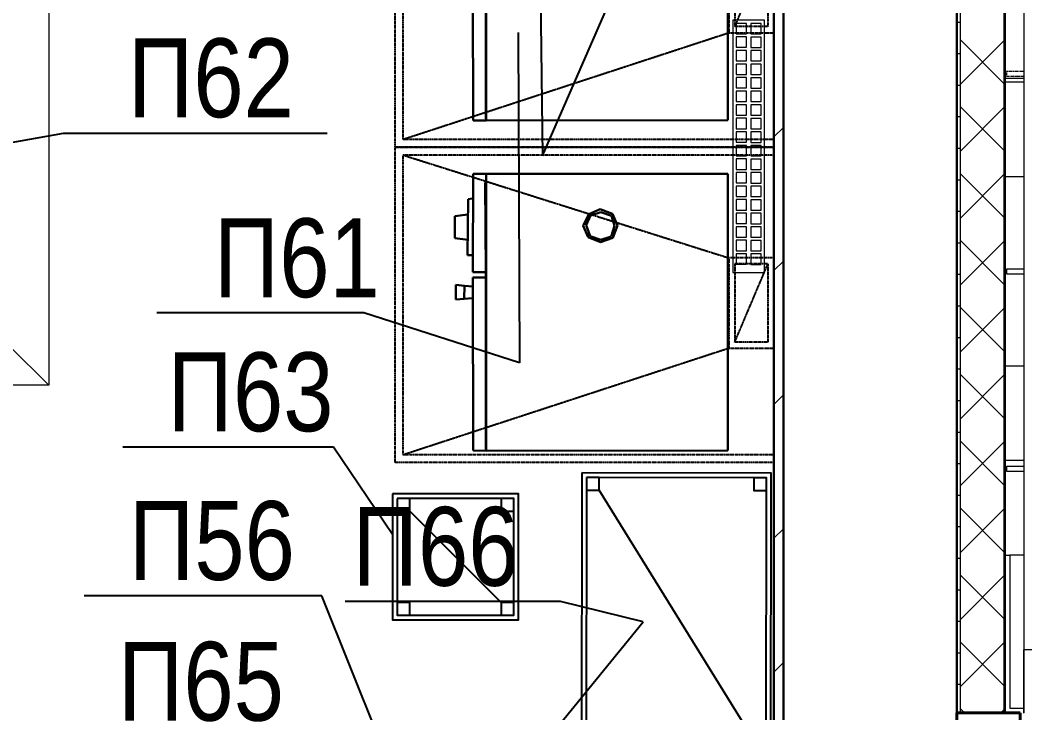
# Model space of a CAD drawing. Header units: millimetres. Extents: x -21010 to 105841, y -18351 to 135084.
# Drawn here: x 45444 to 48627, y 40425 to 42622 of the extents above; entities that cross this region are included whole.
import ezdxf
from ezdxf import colors
from ezdxf.entities.mleader import LeaderData, LeaderLine
from ezdxf.math import Vec2, Vec3

# ---------------------------------------------------------------- set-up
doc = ezdxf.new("R2010")
doc.units = ezdxf.units.MM
for name, pattern in [('ADSK_Линия сетки', [2500, 2000, -250, 0, -250]), ('ADSK_Штриховая_ш3 п1_5', [4.5, 3, -1.5]), ('Hidden', [7.14375, 4.7625, -2.38125]), ('PHANTOM2', [1.25, 0.625, -0.125, 0.125, -0.125, 0.125, -0.125])]:
    doc.linetypes.add(name, pattern=pattern)
for name, color, linetype, lineweight in [('ДОНМ_ТХ_(ВК)', 150, 'Continuous', 20), ('ДОНМ_ТХ_(ОВ)', 190, 'Continuous', 20), ('ДОНМ_ТХ_Анно', 84, 'Continuous', 20), ('Лестницы', 7, 'Continuous', 9), ('Линии', 7, 'Continuous', 9), ('Несущие колонны', 7, 'Continuous', 9), ('Оборудование пищеблок', 250, 'Continuous', 5), ('Ограждение', 7, 'Continuous', 9), ('Оси', 7, 'Continuous', 9), ('Перекрытие', 7, 'Continuous', 18), ('Стены внутренние', 7, 'Continuous', 18), ('Стены наружные', 7, 'Continuous', 18), ('Стены штриховка', 7, 'Continuous', 13)]:
    doc.layers.add(name, color=color, linetype=linetype, lineweight=lineweight)
for name, color, linetype in [('ТХ', 5, 'Continuous'), ('ТХ_(нейтральное оборудование_мебель)', 32, 'Continuous'), ('ТХ_ПД_ОВ (вытяжные зонты_шкафы вытяжные)', 173, 'Continuous'), ('ТХ_ПД_ЭО (все электрическое оборудование - кроме вытяжных зонтов)', 20, 'Continuous')]:
    doc.layers.add(name, color=color, linetype=linetype)
doc.styles.add('ТХ_ДОНМ', font='ARIALN.TTF')

# ---------------------------------------------------------------- blocks, each defined once
blk = doc.blocks.new('*U17')
at = {"layer": 'ТХ'}
for points in [[(400, 400), (400, 0), (0, 0), (0, 400)], [(55, 385.1), (55, 345), (15, 345), (15, 385.1)], [(385, 385), (385, 15), (15, 15), (15, 385)], [(385, 385), (385, 345), (345, 345), (345, 385)], [(55, 55.1), (55, 15), (15, 15), (15, 55.1)], [(385, 55), (385, 15), (345, 15), (345, 55)]]:
    blk.add_lwpolyline(points, close=True, dxfattribs=at)
blk.add_lwpolyline([(55, 55.1), (345, 345)], dxfattribs=at)
blk = doc.blocks.new('пароконвектомат ПКА')
at = {"layer": 'ТХ', "color": 0, "linetype": 'ByBlock', "lineweight": -2}
for p, q in [((-1999564.3, -375569.5), (-1999818.6, -375749.2)), ((-1999540.6, -375603.4), (-1999564.3, -375569.5)), ((-2000255.8, -376111.9), (-1999540.6, -375603.4)), ((-1999784.7, -375705.1), (-1999638.9, -375603.4)), ((-1999706.7, -375600), (-1999764.3, -375640.7)), ((-1999679.6, -375630.5), (-1999706.7, -375600)), ((-1999638.9, -375603.4), (-1999628.7, -375613.6)), ((-1999540.6, -375603.4), (-1999096.5, -376227.1)), ((-1999794.8, -375783.1), (-1999564.3, -375616.9)), ((-1999744, -375678), (-1999764.3, -375640.7)), ((-1999883, -375728.8), (-1999920.3, -375755.9)), ((-1999869.4, -375752.5), (-1999883, -375728.8)), ((-1999774.5, -375718.6), (-1999784.7, -375705.1)), ((-1999832.1, -375759.3), (-2000279.6, -376078)), ((-1999920.3, -375755.9), (-1999903.3, -375776.3)), ((-1999903.3, -375776.3), (-1999869.4, -375752.5)), ((-1999855.8, -375776.3), (-1999869.4, -375752.5)), ((-1999808.4, -375793.2), (-1999832.1, -375759.3)), ((-1999818.6, -375749.2), (-1999794.8, -375783.1)), ((-2000252.5, -376108.5), (-1999808.4, -375793.2)), ((-1999886.4, -375796.6), (-1999903.3, -375776.3)), ((-1999794.8, -375783.1), (-1999808.4, -375793.2)), ((-1999496.5, -375949.2), (-1999516.9, -375983.1)), ((-1999455.8, -375942.4), (-1999496.5, -375949.2)), ((-1999455.8, -375949.2), (-1999489.7, -375955.9)), ((-1999421.9, -375962.7), (-1999455.8, -375942.4)), ((-1999428.7, -375969.5), (-1999455.8, -375949.2)), ((-1999516.9, -375983.1), (-1999506.7, -376023.7)), ((-1999489.7, -375955.9), (-1999510.1, -375986.4)), ((-1999510.1, -375986.4), (-1999499.9, -376020.3)), ((-1999418.6, -376003.4), (-1999428.7, -375969.5)), ((-1999411.8, -376003.4), (-1999421.9, -375962.7)), ((-1999438.9, -376030.5), (-1999418.6, -376003.4)), ((-1999432.1, -376037.3), (-1999411.8, -376003.4)), ((-1999506.7, -376023.7), (-1999472.8, -376047.5)), ((-1999499.9, -376020.3), (-1999472.8, -376040.7)), ((-1999472.8, -376040.7), (-1999438.9, -376030.5)), ((-1999472.8, -376047.5), (-1999432.1, -376037.3)), ((-2000279.6, -376078), (-2000255.8, -376111.9)), ((-1999811.8, -376735.6), (-2000255.8, -376111.9)), ((-1999096.5, -376227.1), (-1999811.8, -376735.6))]:
    blk.add_line(p, q, dxfattribs=at)
blk = doc.blocks.new('_None')
blk = doc.blocks.new('*U95')
at = {"layer": 'ТХ'}
for points in [[(600, 900), (600, 0), (0, 0), (0, 900)], [(55, 885.1), (55, 845), (15, 845), (15, 885.1)], [(585, 885), (585, 15), (15, 15), (15, 885)], [(585, 885), (585, 845), (545, 845), (545, 885)], [(55, 55.1), (55, 15), (15, 15), (15, 55.1)], [(585, 55), (585, 15), (545, 15), (545, 55)]]:
    blk.add_lwpolyline(points, close=True, dxfattribs=at)
blk.add_lwpolyline([(55, 55.1), (545, 845)], dxfattribs=at)
blk = doc.blocks.new('*U1211')
blk.add_lwpolyline([(125, 875), (1375, 875), (1375, 125), (125, 125)], close=True)
blk.add_lwpolyline([(875, 500), (874.5, 510.7), (873.2, 521.4), (870.9, 531.9), (867.7, 542.2), (863.6, 552.1), (858.7, 561.7), (853, 570.8), (846.5, 579.4), (839.3, 587.4), (831.5, 594.8), (823, 601.4), (814, 607.3), (804.6, 612.5), (794.7, 616.7), (784.5, 620.1), (774.1, 622.7), (763.4, 624.3), (752.7, 625), (741.9, 624.7), (731.2, 623.6), (720.7, 621.5), (710.4, 618.5), (700.3, 614.7), (690.6, 610), (681.4, 604.5), (672.7, 598.2), (664.5, 591.2), (657, 583.5), (650.2, 575.2), (644.1, 566.3), (638.7, 557), (634.3, 547.2), (630.6, 537.1), (627.9, 526.7), (626, 516.1), (625.1, 505.4), (625.1, 494.6), (626, 483.9), (627.9, 473.3), (630.6, 462.9), (634.3, 452.8), (638.7, 443), (644.1, 433.7), (650.2, 424.8), (657, 416.5), (664.5, 408.8), (672.7, 401.8), (681.4, 395.5), (690.6, 390), (700.3, 385.3), (710.4, 381.5), (720.7, 378.5), (731.2, 376.4), (741.9, 375.3), (752.7, 375), (763.4, 375.7), (774.1, 377.3), (784.5, 379.9), (794.7, 383.3), (804.6, 387.5), (814, 392.7), (823, 398.6), (831.5, 405.2), (839.3, 412.6), (846.5, 420.6), (853, 429.2), (858.7, 438.3), (863.6, 447.9), (867.7, 457.8), (870.9, 468.1), (873.2, 478.6), (874.5, 489.3), (875, 500)])
at = {"layer": 'Оборудование пищеблок', "color": 0, "linetype": 'ByBlock', "lineweight": -2}
for points in [[(0, 1000), (125, 875)], [(1375, 875), (1500, 1000)], [(0, 0), (125, 125)], [(1375, 125), (1500, 0)]]:
    blk.add_lwpolyline(points, dxfattribs=at)
blk.add_lwpolyline([(0, 1000), (1500, 1000), (1500, 0), (0, 0)], close=True, dxfattribs=at)
blk = doc.blocks.new('1 этаж 21082025')
at = {"layer": 'Лестницы'}
for p, q in [((54362, -1350), (54302, -1350)), ((54362, -1350), (54302, -1350)), ((54307, -1650), (54302, -1650)), ((54307, -1650), (54302, -1650)), ((54362, -1950), (54302, -1950)), ((54362, -1950), (54302, -1950)), ((54362, -2250), (54302, -2250)), ((54362, -2250), (54302, -2250)), ((54362, -2550), (54317, -2550))]:
    blk.add_line(p, q, dxfattribs=at)
at = {"layer": 'Линии', "linetype": 'ADSK_Штриховая_ш3 п1_5', "lineweight": 18}
for p, q in [((54362, -1016.4), (54307, -1016.4)), ((54307, -1016.4), (54307, -1023.9)), ((54307, -1023.9), (54307, -1031.4)), ((54307, -1031.4), (54362, -1031.4))]:
    blk.add_line(p, q, dxfattribs=at)
at = {"layer": 'Несущие колонны', "lineweight": 40}
for p, q in [((54350, -3050), (54150, -3050)), ((54150, -3050), (54150, -3250)), ((54150, -3050), (54350, -3050)), ((54150, -3250), (54150, -3050)), ((54350, -3250), (54350, -3050)), ((54350, -3050), (54350, -3250))]:
    blk.add_line(p, q, dxfattribs=at)
at = {"layer": 'Ограждение'}
for p, q in [((54362, -750), (54362, -2550)), ((54362, -755.9), (54362, -2555.9)), ((54362, -1642.5), (54307, -1642.5)), ((54307, -1642.5), (54307, -1650)), ((54307, -1650), (54307, -1657.5)), ((54307, -1657.5), (54362, -1657.5)), ((54362, -2268.6), (54307, -2268.6)), ((54307, -2268.6), (54307, -2276.1)), ((54307, -2276.1), (54307, -2283.6)), ((54307, -2283.6), (54362, -2283.6)), ((54362, -2550), (54362, -2850)), ((54362, -2555.9), (54362, -2850)), ((54362, -2850), (54362, -2858)), ((54362, -2852.2), (54362, -2850)), ((54412, -2850), (54362, -2850)), ((54362, -2860.2), (54362, -2852.2)), ((54362, -2858), (54362, -2866)), ((54362, -2868.1), (54362, -2860.2)), ((54362, -2866), (54362, -2873.9)), ((54362, -2876.1), (54362, -2868.1)), ((54362, -2873.9), (54362, -2881.9)), ((54362, -2884), (54362, -2876.1)), ((54362, -2881.9), (54362, -2889.7)), ((54362, -2891.8), (54362, -2884)), ((54362, -2889.7), (54362, -2897.5)), ((54362, -2899.6), (54362, -2891.8)), ((54362, -2897.5), (54362, -2905.3)), ((54362, -2907.3), (54362, -2899.6)), ((54362, -2905.3), (54362, -2912.9)), ((54362, -2915), (54362, -2907.3)), ((54362, -2912.9), (54362, -2920.5)), ((54362, -2922.5), (54362, -2915)), ((54362, -2920.5), (54362, -2927.9)), ((54362, -2929.9), (54362, -2922.5)), ((54362, -2927.9), (54362, -2935.2)), ((54362, -2937.1), (54362, -2929.9)), ((54362, -2935.2), (54362, -2942.4)), ((54362, -2944.3), (54362, -2937.1)), ((54362, -2942.4), (54362, -2949.4)), ((54362, -2951.2), (54362, -2944.3)), ((54362, -2949.4), (54362, -2956.2)), ((54362, -2958.1), (54362, -2951.2)), ((54362, -2956.2), (54362, -2962.9)), ((54362, -2964.7), (54362, -2958.1)), ((54362, -2962.9), (54362, -2969.4)), ((54362, -2971.2), (54362, -2964.7)), ((54362, -2969.4), (54362, -2975.8)), ((54362, -2977.4), (54362, -2971.2)), ((54362, -2975.8), (54362, -2981.9)), ((54362, -2983.5), (54362, -2977.4)), ((54362, -2981.9), (54362, -2987.8)), ((54362, -2989.3), (54362, -2983.5)), ((54362, -2987.8), (54362, -2993.5)), ((54362, -2995), (54362, -2989.3)), ((54362, -2993.5), (54362, -2998.9)), ((54362, -3000.4), (54362, -2995)), ((54362, -2998.9), (54362, -3004.1)), ((54362, -3005.5), (54362, -3000.4)), ((54362, -3004.1), (54362, -3009.1)), ((54362, -3010.4), (54362, -3005.5)), ((54362, -3009.1), (54362, -3013.8)), ((54362, -3015.1), (54362, -3010.4)), ((54362, -3013.8), (54362, -3018.3)), ((54362, -3019.5), (54362, -3015.1)), ((54362, -3018.3), (54362, -3022.5)), ((54362, -3023.6), (54362, -3019.5)), ((54362, -3022.5), (54362, -3026.4)), ((54362, -3027.4), (54362, -3023.6)), ((54362, -3026.4), (54362, -3030)), ((54362, -3031), (54362, -3027.4)), ((54362, -3030), (54362, -3033.4)), ((54362, -3034.2), (54362, -3031)), ((54362, -3033.4), (54362, -3036.4)), ((54362, -3037.2), (54362, -3034.2)), ((54362, -3036.4), (54362, -3039.2)), ((54362, -3039.8), (54362, -3037.2)), ((54362, -3039.2), (54362, -3041.6)), ((54362, -3042.2), (54362, -3039.8)), ((54362, -3041.6), (54362, -3043.7)), ((54362, -3044.3), (54362, -3042.2)), ((54362, -3043.7), (54362, -3045.6)), ((54362, -3046), (54362, -3044.3)), ((54362, -3045.6), (54362, -3047.1)), ((54362, -3047.4), (54362, -3046)), ((54362, -3047.1), (54362, -3048.3)), ((54362, -3048.6), (54362, -3047.4)), ((54362, -3048.3), (54362, -3049.2)), ((54362, -3049.4), (54362, -3048.6)), ((54362, -3049.2), (54362, -3049.7)), ((54362, -3049.8), (54362, -3049.4)), ((54362, -3049.7), (54362, -3050)), ((54362, -3050), (54362, -3049.8)), ((54362, -3050.3), (54362, -3050)), ((54362, -3050), (54362, -3050))]:
    blk.add_line(p, q, dxfattribs=at)
at = {"layer": 'Оси', "linetype": 'ADSK_Линия сетки'}
blk.add_line((53600, 5350.6), (53600, -17365.8), dxfattribs=at)
at = {"layer": 'Перекрытие', "color": 49, "true_color": 0x464646}
blk.add_line((54362, -2550), (54317, -2550), dxfattribs=at)
at = {"layer": 'Стены внутренние', "lineweight": 30}
for p, q in [((54302, 702), (54302, -3050)), ((54150, -3050), (54150, 550)), ((53600, 0), (53600, -3835))]:
    blk.add_line(p, q, dxfattribs=at)
at = {"layer": 'Стены внутренние', "linetype": 'Continuous', "lineweight": 9}
for p, q in [((54300, -1054.9), (54160, -914.9)), ((54160, -1057.6), (54300, -917.6)), ((54300, -1267), (54160, -1127)), ((54160, -1269.7), (54300, -1129.7)), ((54302, -1122.5), (54300, -1119)), ((54300, -1157.1), (54302, -1157.1)), ((54300, -1479.2), (54160, -1339.2)), ((54160, -1481.8), (54300, -1341.8)), ((54300, -1691.3), (54160, -1551.3)), ((54160, -1694), (54300, -1554)), ((54300, -1903.4), (54160, -1763.4)), ((54160, -1906.1), (54300, -1766.1)), ((54300, -1766.7), (54302, -1766.7)), ((54300, -1969.9), (54302, -1969.9)), ((54300, -2115.5), (54160, -1975.5)), ((54160, -2118.2), (54300, -1978.2)), ((54300, -2327.7), (54160, -2187.7)), ((54160, -2330.4), (54300, -2190.4)), ((54300, -2274.7), (54302, -2274.7)), ((54300, -2539.8), (54160, -2399.8)), ((54160, -2542.5), (54300, -2402.5)), ((54300, -2751.9), (54160, -2611.9)), ((54160, -2754.6), (54300, -2614.6)), ((54300, -2964.1), (54160, -2824.1)), ((54160, -2966.8), (54300, -2826.8)), ((54300, -2884.3), (54302, -2884.3)), ((54302, -3006.8), (54300, -3010.3)), ((54173.8, -3050), (54160, -3036.2)), ((54288.9, -3050), (54300, -3038.9))]:
    blk.add_line(p, q, dxfattribs=at)
at = {"layer": 'Стены наружные', "lineweight": 30}
blk.add_line((53570, -30), (53570, -3805), dxfattribs=at)
at = {"layer": 'Стены наружные', "linetype": 'Continuous', "lineweight": 9}
for p, q in [((54160, -860.3), (54150, -860.3)), ((54160, -960.3), (54150, -960.3)), ((54160, -1060.3), (54150, -1060.3)), ((54160, -1160.3), (54150, -1160.3)), ((53570, -1223.3), (53600, -1193.3)), ((54160, -1260.3), (54150, -1260.3)), ((54160, -1360.3), (54150, -1360.3)), ((54160, -1460.3), (54150, -1460.3)), ((54160, -1560.3), (54150, -1560.3)), ((53570, -1647.6), (53600, -1617.6)), ((54160, -1660.3), (54150, -1660.3)), ((54160, -1760.3), (54150, -1760.3)), ((54160, -1860.3), (54150, -1860.3)), ((54160, -1960.3), (54150, -1960.3)), ((53570, -2071.8), (53600, -2041.8)), ((54160, -2060.3), (54150, -2060.3)), ((54160, -2160.3), (54150, -2160.3)), ((54160, -2260.3), (54150, -2260.3)), ((54160, -2360.3), (54150, -2360.3)), ((53570, -2496.1), (53600, -2466.1)), ((54160, -2460.3), (54150, -2460.3)), ((54160, -2560.3), (54150, -2560.3)), ((54160, -2660.3), (54150, -2660.3)), ((54160, -2760.3), (54150, -2760.3)), ((54160, -2860.3), (54150, -2860.3)), ((53570, -2920.4), (53600, -2890.4)), ((54160, -2960.3), (54150, -2960.3))]:
    blk.add_line(p, q, dxfattribs=at)
at = {"layer": 'Стены наружные'}
for p, q in [((54302, -1037), (54362, -1037)), ((54362, -1050), (54302, -1050)), ((54302, -2550), (54317, -2550)), ((54317, -2550), (54317, -3035)), ((54317, -3035), (54362.2, -3035))]:
    blk.add_line(p, q, dxfattribs=at)
at = {"layer": 'Стены штриховка'}
for p, q in [((54300, -3050), (54300, 702)), ((54160, 550), (54160, -3050))]:
    blk.add_line(p, q, dxfattribs=at)
blk = doc.blocks.new('*U1885')
at = {"color": 0, "linetype": 'PHANTOM2'}
for p, q in [((-505.9, 1200), (494.1, 1200)), ((-505.9, 0), (-505.9, 1200)), ((494.1, 1200), (494.1, 0)), ((-480.9, 1175), (-480.9, 0)), ((469.1, 1175), (-480.9, 1175)), ((-480.9, 1175), (-142.9, 142.9)), ((469.1, 1175), (142.9, 142.9)), ((469.1, 0), (469.1, 1175)), ((-142.9, 142.9), (-142.9, 0)), ((142.9, 142.9), (-142.9, 142.9)), ((142.9, 0), (142.9, 142.9)), ((123.8, 123.8), (-123.8, 123.8)), ((-123.8, 123.8), (123.8, 19)), ((-123.8, 19), (-123.8, 123.8)), ((-123.8, 123.8), (-123.8, 123.8)), ((123.8, 19), (123.8, 123.8)), ((494.1, 0), (-505.9, 0)), ((123.8, 19), (-123.8, 19))]:
    blk.add_line(p, q, dxfattribs=at)
blk = doc.blocks.new('Сливной лоток 800х100')
at = {"color": 0}
for points in [[(-274931.7, 62720.2), (-274131.7, 62720.2), (-274131.7, 62820.2), (-274931.7, 62820.2)], [(-274921.7, 62777.2), (-274888.7, 62777.2), (-274888.7, 62810.2), (-274921.7, 62810.2)], [(-274878.7, 62777.2), (-274845.7, 62777.2), (-274845.7, 62810.2), (-274878.7, 62810.2)], [(-274835.7, 62777.2), (-274802.7, 62777.2), (-274802.7, 62810.2), (-274835.7, 62810.2)], [(-274792.7, 62777.2), (-274759.7, 62777.2), (-274759.7, 62810.2), (-274792.7, 62810.2)], [(-274749.7, 62777.2), (-274716.7, 62777.2), (-274716.7, 62810.2), (-274749.7, 62810.2)], [(-274706.7, 62777.2), (-274673.7, 62777.2), (-274673.7, 62810.2), (-274706.7, 62810.2)], [(-274663.7, 62777.2), (-274630.7, 62777.2), (-274630.7, 62810.2), (-274663.7, 62810.2)], [(-274620.7, 62777.2), (-274587.7, 62777.2), (-274587.7, 62810.2), (-274620.7, 62810.2)], [(-274577.7, 62777.2), (-274544.7, 62777.2), (-274544.7, 62810.2), (-274577.7, 62810.2)], [(-274534.7, 62777.2), (-274501.7, 62777.2), (-274501.7, 62810.2), (-274534.7, 62810.2)], [(-274491.7, 62777.2), (-274458.7, 62777.2), (-274458.7, 62810.2), (-274491.7, 62810.2)], [(-274448.7, 62777.2), (-274415.7, 62777.2), (-274415.7, 62810.2), (-274448.7, 62810.2)], [(-274405.7, 62777.2), (-274372.7, 62777.2), (-274372.7, 62810.2), (-274405.7, 62810.2)], [(-274362.7, 62777.2), (-274329.7, 62777.2), (-274329.7, 62810.2), (-274362.7, 62810.2)], [(-274319.7, 62777.2), (-274286.7, 62777.2), (-274286.7, 62810.2), (-274319.7, 62810.2)], [(-274276.7, 62777.2), (-274243.7, 62777.2), (-274243.7, 62810.2), (-274276.7, 62810.2)], [(-274233.7, 62777.2), (-274200.7, 62777.2), (-274200.7, 62810.2), (-274233.7, 62810.2)], [(-274190.7, 62777.2), (-274157.7, 62777.2), (-274157.7, 62810.2), (-274190.7, 62810.2)], [(-274922, 62730.2), (-274889, 62730.2), (-274889, 62763.2), (-274922, 62763.2)], [(-274879, 62730.2), (-274846, 62730.2), (-274846, 62763.2), (-274879, 62763.2)], [(-274836, 62730.2), (-274803, 62730.2), (-274803, 62763.2), (-274836, 62763.2)], [(-274793, 62730.2), (-274760, 62730.2), (-274760, 62763.2), (-274793, 62763.2)], [(-274750, 62730.2), (-274717, 62730.2), (-274717, 62763.2), (-274750, 62763.2)], [(-274707, 62730.2), (-274674, 62730.2), (-274674, 62763.2), (-274707, 62763.2)], [(-274664, 62730.2), (-274631, 62730.2), (-274631, 62763.2), (-274664, 62763.2)], [(-274621, 62730.2), (-274588, 62730.2), (-274588, 62763.2), (-274621, 62763.2)], [(-274578, 62730.2), (-274545, 62730.2), (-274545, 62763.2), (-274578, 62763.2)], [(-274535, 62730.2), (-274502, 62730.2), (-274502, 62763.2), (-274535, 62763.2)], [(-274492, 62730.2), (-274459, 62730.2), (-274459, 62763.2), (-274492, 62763.2)], [(-274449, 62730.2), (-274416, 62730.2), (-274416, 62763.2), (-274449, 62763.2)], [(-274406, 62730.2), (-274373, 62730.2), (-274373, 62763.2), (-274406, 62763.2)], [(-274363, 62730.2), (-274330, 62730.2), (-274330, 62763.2), (-274363, 62763.2)], [(-274320, 62730.2), (-274287, 62730.2), (-274287, 62763.2), (-274320, 62763.2)], [(-274277, 62730.2), (-274244, 62730.2), (-274244, 62763.2), (-274277, 62763.2)], [(-274234, 62730.2), (-274201, 62730.2), (-274201, 62763.2), (-274234, 62763.2)], [(-274191, 62730.2), (-274158, 62730.2), (-274158, 62763.2), (-274191, 62763.2)]]:
    blk.add_lwpolyline(points, close=True, dxfattribs=at)
blk = doc.blocks.new('*U1884')
at = {"color": 0, "linetype": 'PHANTOM2'}
for p, q in [((-505.9, 1200), (494.1, 1200)), ((-505.9, 0), (-505.9, 1200)), ((494.1, 1200), (494.1, 0)), ((-480.9, 1175), (-480.9, 0)), ((469.1, 1175), (-480.9, 1175)), ((-480.9, 1175), (-142.9, 142.9)), ((469.1, 1175), (142.9, 142.9)), ((469.1, 0), (469.1, 1175)), ((-142.9, 142.9), (-142.9, 0)), ((142.9, 142.9), (-142.9, 142.9)), ((142.9, 0), (142.9, 142.9)), ((123.8, 123.8), (-123.8, 123.8)), ((-123.8, 123.8), (123.8, 19)), ((-123.8, 19), (-123.8, 123.8)), ((-123.8, 123.8), (-123.8, 123.8)), ((123.8, 19), (123.8, 123.8)), ((494.1, 0), (-505.9, 0)), ((123.8, 19), (-123.8, 19))]:
    blk.add_line(p, q, dxfattribs=at)

msp = doc.modelspace()

# ---------------------------------------------------------------- block references
msp.add_blockref('1 этаж 21082025', (-5738, 43475))
at = {"layer": 'ДОНМ_ТХ_(ВК)', "rotation": 270}
msp.add_blockref('Сливной лоток 800х100', (-15018.2, -232310.4), dxfattribs=at)
at = {"layer": 'ДОНМ_ТХ_(ОВ)', "rotation": 269.9999999999999}
msp.add_blockref('*U1211', (44534.7, 42963.8), dxfattribs=at)
at = {"layer": 'ТХ_(нейтральное оборудование_мебель)', "xscale": -1, "rotation": 359.9501986248683}
msp.add_blockref('*U95', (47822.8, 40285.5), dxfattribs=at)
at = {"layer": 'ТХ_(нейтральное оборудование_мебель)', "xscale": -1}
msp.add_blockref('*U17', (47023.3, 40719.7), dxfattribs=at)
at = {"layer": 'ТХ_ПД_ОВ (вытяжные зонты_шкафы вытяжные)', "linetype": 'Hidden', "rotation": 90.00000000000001}
for name, p in [('*U1885', (47832, 42724.9)), ('*U1884', (47832, 41724.9))]:
    msp.add_blockref(name, p, dxfattribs=at)
at = {"layer": 'ТХ_ПД_ЭО (все электрическое оборудование - кроме вытяжных зонтов)', "lineweight": 30}
for p, rotation in [((899343.3, 1890507.9), 54.59096092209009), ((899343.3, 1889460.6), 54.5909609220566)]:
    msp.add_blockref('пароконвектомат ПКА', p, dxfattribs=dict(at, rotation=rotation))

# ---------------------------------------------------------------- leaders
at = {"layer": 'ДОНМ_ТХ_Анно'}
ml = msp.add_multileader_mtext('Standard', dxfattribs=at)
ml.set_content('П57', color=256, style='ТХ_ДОНМ')
ml.set_leader_properties()
ml.set_arrow_properties(name='NONE')
ml.build(insert=Vec2(0, 0))
ml.multileader.update_dxf_attribs({"text_left_attachment_type": 6, "text_right_attachment_type": 6, "dogleg_length": 0.25, "arrow_head_size": 250})
ctx = ml.context
ctx.base_point, ctx.char_height, ctx.arrow_head_size, ctx.landing_gap_size, ctx.plane_origin = Vec3(48279.1, 44398.2), 250, 250, 25, Vec3(43006.4, 40460.6)
ctx.left_attachment, ctx.right_attachment = 6, 6
notes = []
notes.append((ctx, [(0, (1, 1, 0), (48061.2, 44398.2), (1, 0), 217.9, [(1, [(47086.1, 43245), (47098.6, 42191)], 0, [])])]))
ctx.mtext.insert, ctx.mtext.flow_direction = Vec3(48304.1, 44698.2), 5
ml = msp.add_multileader_mtext('Standard', dxfattribs=at)
ml.set_content('П62', color=256, style='ТХ_ДОНМ')
ml.set_leader_properties()
ml.set_arrow_properties(name='NONE')
ml.build(insert=Vec2(0, 0))
ml.multileader.update_dxf_attribs({"text_left_attachment_type": 6, "text_right_attachment_type": 6, "dogleg_length": 0.25, "arrow_head_size": 250})
ctx = ml.context
ctx.base_point, ctx.char_height, ctx.arrow_head_size, ctx.landing_gap_size, ctx.plane_origin = Vec3(45761.3, 42263.9), 250, 250, 25, Vec3(42470.9, 38087.7)
ctx.left_attachment, ctx.right_attachment = 6, 6
notes.append((ctx, [(0, (1, 1, 0), (45581.9, 42263.9), (1, 0), 179.4, [(2, [(45245.3, 42203.5)], 0, [])])]))
ctx.mtext.insert, ctx.mtext.flow_direction = Vec3(45786.3, 42563.9), 5
ml = msp.add_multileader_mtext('Standard', dxfattribs=at)
ml.set_content('П61', color=256, style='ТХ_ДОНМ')
ml.set_leader_properties()
ml.set_arrow_properties(name='NONE')
ml.build(insert=Vec2(0, 0))
ml.multileader.update_dxf_attribs({"text_left_attachment_type": 6, "text_right_attachment_type": 6, "dogleg_length": 0.25, "arrow_head_size": 250})
ctx = ml.context
ctx.base_point, ctx.char_height, ctx.arrow_head_size, ctx.landing_gap_size, ctx.plane_origin = Vec3(45970.8, 41693.3), 250, 250, 25, Vec3(43398.4, 38324.2)
ctx.left_attachment, ctx.right_attachment = 6, 6
notes.append((ctx, [(1, (1, 1, 0), (46533, 41693.3), (-1, 0), 0.25, [(1, [(47021.8, 42582.6), (47026, 41535.2)], 0, [])])]))
ctx.mtext.insert, ctx.mtext.flow_direction = Vec3(46058.5, 41993.3), 5
ml = msp.add_multileader_mtext('Standard', dxfattribs=at)
ml.set_content('П63', color=256, style='ТХ_ДОНМ')
ml.set_leader_properties()
ml.set_arrow_properties(name='NONE')
ml.build(insert=Vec2(0, 0))
ml.multileader.update_dxf_attribs({"text_left_attachment_type": 6, "text_right_attachment_type": 6, "dogleg_length": 0.25, "arrow_head_size": 250})
ctx = ml.context
ctx.base_point, ctx.char_height, ctx.arrow_head_size, ctx.landing_gap_size, ctx.plane_origin = Vec3(45756.3, 41268.2), 250, 250, 25, Vec3(43949.4, 37694.1)
ctx.left_attachment, ctx.right_attachment = 6, 6
notes.append((ctx, [(1, (1, 1, 0), (46437.1, 41268.2), (-1, 0), 11.8, [(2, [(46623.3, 40990.4)], 0, [])])]))
ctx.mtext.insert, ctx.mtext.flow_direction = Vec3(45911.7, 41568.2), 5
ml = msp.add_multileader_mtext('Standard', dxfattribs=at)
ml.set_content('П56', color=256, style='ТХ_ДОНМ')
ml.set_leader_properties()
ml.set_arrow_properties(name='NONE')
ml.build(insert=Vec2(0, 0))
ml.multileader.update_dxf_attribs({"text_left_attachment_type": 6, "text_right_attachment_type": 6, "dogleg_length": 0.25, "arrow_head_size": 250})
ctx = ml.context
ctx.base_point, ctx.char_height, ctx.arrow_head_size, ctx.landing_gap_size, ctx.plane_origin = Vec3(45645.9, 40796.6), 250, 250, 25, Vec3(44080.2, 35131.7)
ctx.left_attachment, ctx.right_attachment = 6, 6
notes.append((ctx, [(1, (1, 1, 0), (46399.7, 40796.6), (-1, 0), 96.7, [(2, [(46692.5, 40065.7)], 0, [])])]))
ctx.mtext.insert, ctx.mtext.flow_direction = Vec3(45789.4, 41096.6), 5
ml = msp.add_multileader_mtext('Standard', dxfattribs=at)
ml.set_content('П66', color=256, style='ТХ_ДОНМ')
ml.set_leader_properties()
ml.set_arrow_properties(name='NONE')
ml.build(insert=Vec2(0, 0))
ml.multileader.update_dxf_attribs({"text_left_attachment_type": 6, "text_right_attachment_type": 6, "dogleg_length": 0.25, "arrow_head_size": 250})
ctx = ml.context
ctx.base_point, ctx.char_height, ctx.arrow_head_size, ctx.landing_gap_size, ctx.plane_origin = Vec3(46472.9, 40778.1), 250, 250, 25, Vec3(44645.1, 37108)
ctx.left_attachment, ctx.right_attachment = 6, 6
notes.append((ctx, [(1, (1, 1, 0), (47155.7, 40778.1), (-1, 0), 25.7, [(1, [(47069.4, 40286.2), (47418.4, 40713.4)], 0, [])])]))
ctx.mtext.insert, ctx.mtext.flow_direction = Vec3(46497.9, 41078.1), 5
ml = msp.add_multileader_mtext('Standard', dxfattribs=at)
ml.set_content('П65', color=256, style='ТХ_ДОНМ')
ml.set_leader_properties()
ml.set_arrow_properties(name='NONE')
ml.build(insert=Vec2(0, 0))
ml.multileader.update_dxf_attribs({"text_left_attachment_type": 6, "text_right_attachment_type": 6, "dogleg_length": 0.25, "arrow_head_size": 250})
ctx = ml.context
ctx.base_point, ctx.char_height, ctx.arrow_head_size, ctx.landing_gap_size, ctx.plane_origin = Vec3(45600.9, 40350.3), 250, 250, 25, Vec3(43788.4, 37069.6)
ctx.left_attachment, ctx.right_attachment = 6, 6
notes.append((ctx, [(1, (1, 1, 0), (46270.2, 40350.3), (-1, 0), 0.25, [(2, [(46386.8, 39997.6)], 0, [])])]))
ctx.mtext.insert, ctx.mtext.flow_direction = Vec3(45754.7, 40650.3), 5
for ctx, leaders in notes:
    for number, flags, end, landing, length, lines in leaders:
        leader = LeaderData()
        leader.index, (leader.has_last_leader_line, leader.has_dogleg_vector, leader.attachment_direction) = number, flags
        leader.last_leader_point, leader.dogleg_vector, leader.dogleg_length = Vec3(end), Vec3(landing), length
        for number, points, colour, breaks in lines:
            line = LeaderLine()
            line.index, line.vertices, line.color, line.breaks = number, Vec3.list(points), colors.encode_raw_color(colour), breaks
            leader.lines.append(line)
        ctx.leaders.append(leader)

doc.saveas('drawing.dxf')
